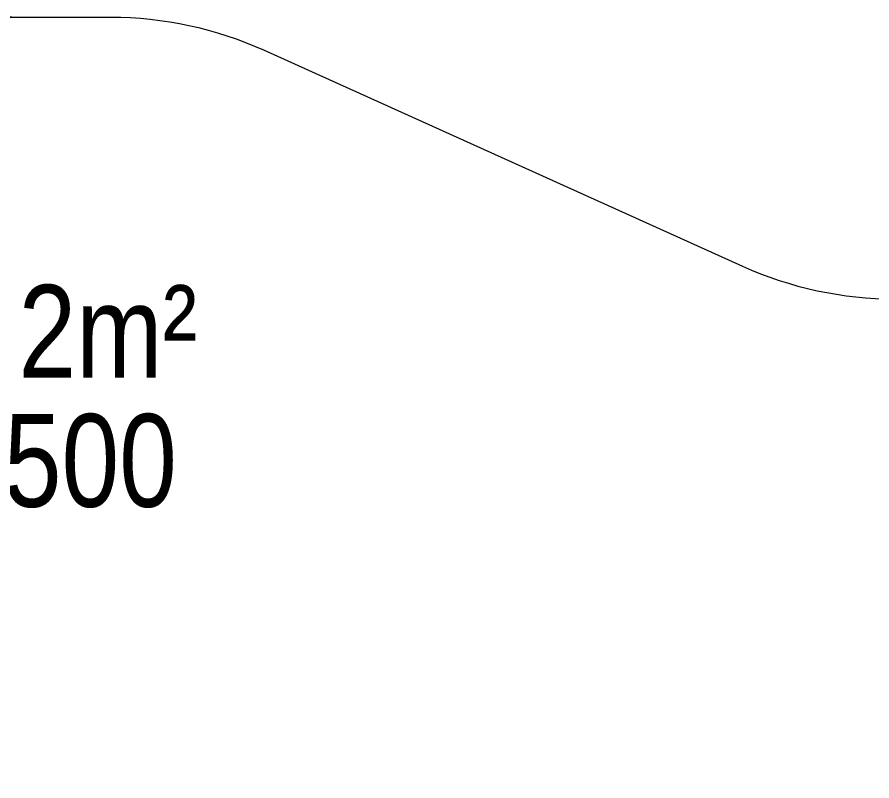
# Model space of a CAD drawing. Header units: millimetres. Extents: x -5934 to 4978, y -3536 to 3518.
# Drawn here: x -2296 to 6, y 1460 to 3518 of the extents above; entities that cross this region are included whole.
import ezdxf

# ---------------------------------------------------------------- set-up
doc = ezdxf.new("R2010")
doc.units = ezdxf.units.MM
for name, color, linetype in [('DIKOM_ЗОНА', 90, 'Continuous'), ('DIKOM_РАЗМЕР_ЗОНА', 7, 'Continuous'), ('DIKOM_РАЗМЕР_ОБЪЕКТА', 7, 'Continuous')]:
    doc.layers.add(name, color=color, linetype=linetype)
doc.styles.add('style1', font='arialbd.ttf', dxfattribs={"width": 0.8})
doc.dimstyles.new('1-50', dxfattribs={"dimtxt": 300, "dimasz": 200, "dimexe": 100, "dimexo": 0, "dimgap": 100, "dimtad": 1, "dimtxsty": 'style1', "dimcen": 200, "dimclrd": 7, "dimclre": 7, "dimclrt": 7, "dimadec": 1, "dimazin": 2, "dimtfac": 1, "dimtmove": 0, "dimatfit": 2, "dimfxl": 0, "dimlwd": 25, "dimlwe": 18, "dimarcsym": 0})

# ---------------------------------------------------------------- blocks, each defined once
blk = doc.blocks.new('*D2')
at = {"layer": 'Defpoints', "color": 0, "transparency": 16777216}
for p in [(-2311.1, 3518.5), (-5291.9, -2644.4), (2643.3, -2644.4)]:
    blk.add_point(p, dxfattribs=at)
at = {"layer": 'DIKOM_РАЗМЕР_ЗОНА', "color": 7, "lineweight": 18, "transparency": 16777216}
for p, q in [((-2311.1, 3518.5), (-5391.9, 3518.5)), ((2643.3, -2644.4), (-5391.9, -2644.4))]:
    blk.add_line(p, q, dxfattribs=at)
at = {"layer": 'DIKOM_РАЗМЕР_ЗОНА', "color": 7, "lineweight": 25, "transparency": 16777216}
blk.add_line((-5291.9, 3318.5), (-5291.9, -2444.4), dxfattribs=at)
at = {"layer": 'DIKOM_РАЗМЕР_ЗОНА', "color": 7, "transparency": 16777216}
for points in [[(-5325.3, 3318.5), (-5258.6, 3318.5), (-5291.9, 3518.5)], [(-5325.3, -2444.4), (-5258.6, -2444.4), (-5291.9, -2644.4)]]:
    blk.add_solid(points, dxfattribs=at)
at = {"layer": 'DIKOM_РАЗМЕР_ЗОНА', "color": 7, "transparency": 16777216, "insert": (-5660, 631.4), "char_height": 300, "attachment_point": 5, "rotation": 90, "style": 'style1'}
blk.add_mtext('{\\fArial|b0|i0|c204|p34;\\H1.75x;6150}', dxfattribs=at)

msp = doc.modelspace()

# ---------------------------------------------------------------- linework, layer by layer
at = {"layer": 'DIKOM_ЗОНА', "color": 3, "lineweight": 15}
msp.add_lwpolyline([(-2768.499, -1884.673, -0.27062281), (-3639.467, -1376.013), (-4517.161, 179.822, -0.26543486), (-4511.928, 1171.666), (-3443.941, 3018.99, -0.26779327), (-2578.206, 3518.487), (-2043.939, 3518.487, -0.10644106), (-1632.378, 3429.868), (-342.56, 2847.412, 0.10644106), (69.002, 2758.794), (3100.753, 2758.794, -0.27062281), (3971.721, 2250.134), (4849.416, 694.299, -0.26543486), (4844.182, -297.545), (3776.195, -2144.87, -0.26779327), (2910.461, -2644.366), (2376.194, -2644.366, -0.10644106), (1964.632, -2555.748), (674.814, -1973.291, 0.10644106), (263.252, -1884.673)], format="xyb", close=True, dxfattribs=at)

# ---------------------------------------------------------------- texts
at = {"layer": 'DIKOM_РАЗМЕР_ОБЪЕКТА', "char_height": 250, "width": 1030.819, "attachment_point": 1, "style": 'style1'}
for s, insert in [('{\\fArial|b0|i0|c204|p34;43,2m²}', (-2680.928, 2796.653)), ('{\\fArial|b0|i0|c204|p34;H-2500}', (-2782.255, 2448.722))]:
    msp.add_mtext(s, dxfattribs=dict(at, insert=insert))

# ---------------------------------------------------------------- dimensions: what is measured, and where the dimension line sits
at = {"layer": 'DIKOM_РАЗМЕР_ЗОНА'}
dim = msp.add_linear_dim(base=(-5291.948, -2644.366), p1=(-2311.073, 3518.487), p2=(2643.327, -2644.366), angle=90, text='{\\fArial|b0|i0|c204|p34;\\H1.75x;6150}', dimstyle='1-50', dxfattribs=at)
dim.commit()
dim.dimension.update_dxf_attribs({"geometry": '*D2', "text_midpoint": (-5291.948, 631.362), "dimtype": 160})

doc.saveas('drawing.dxf')
